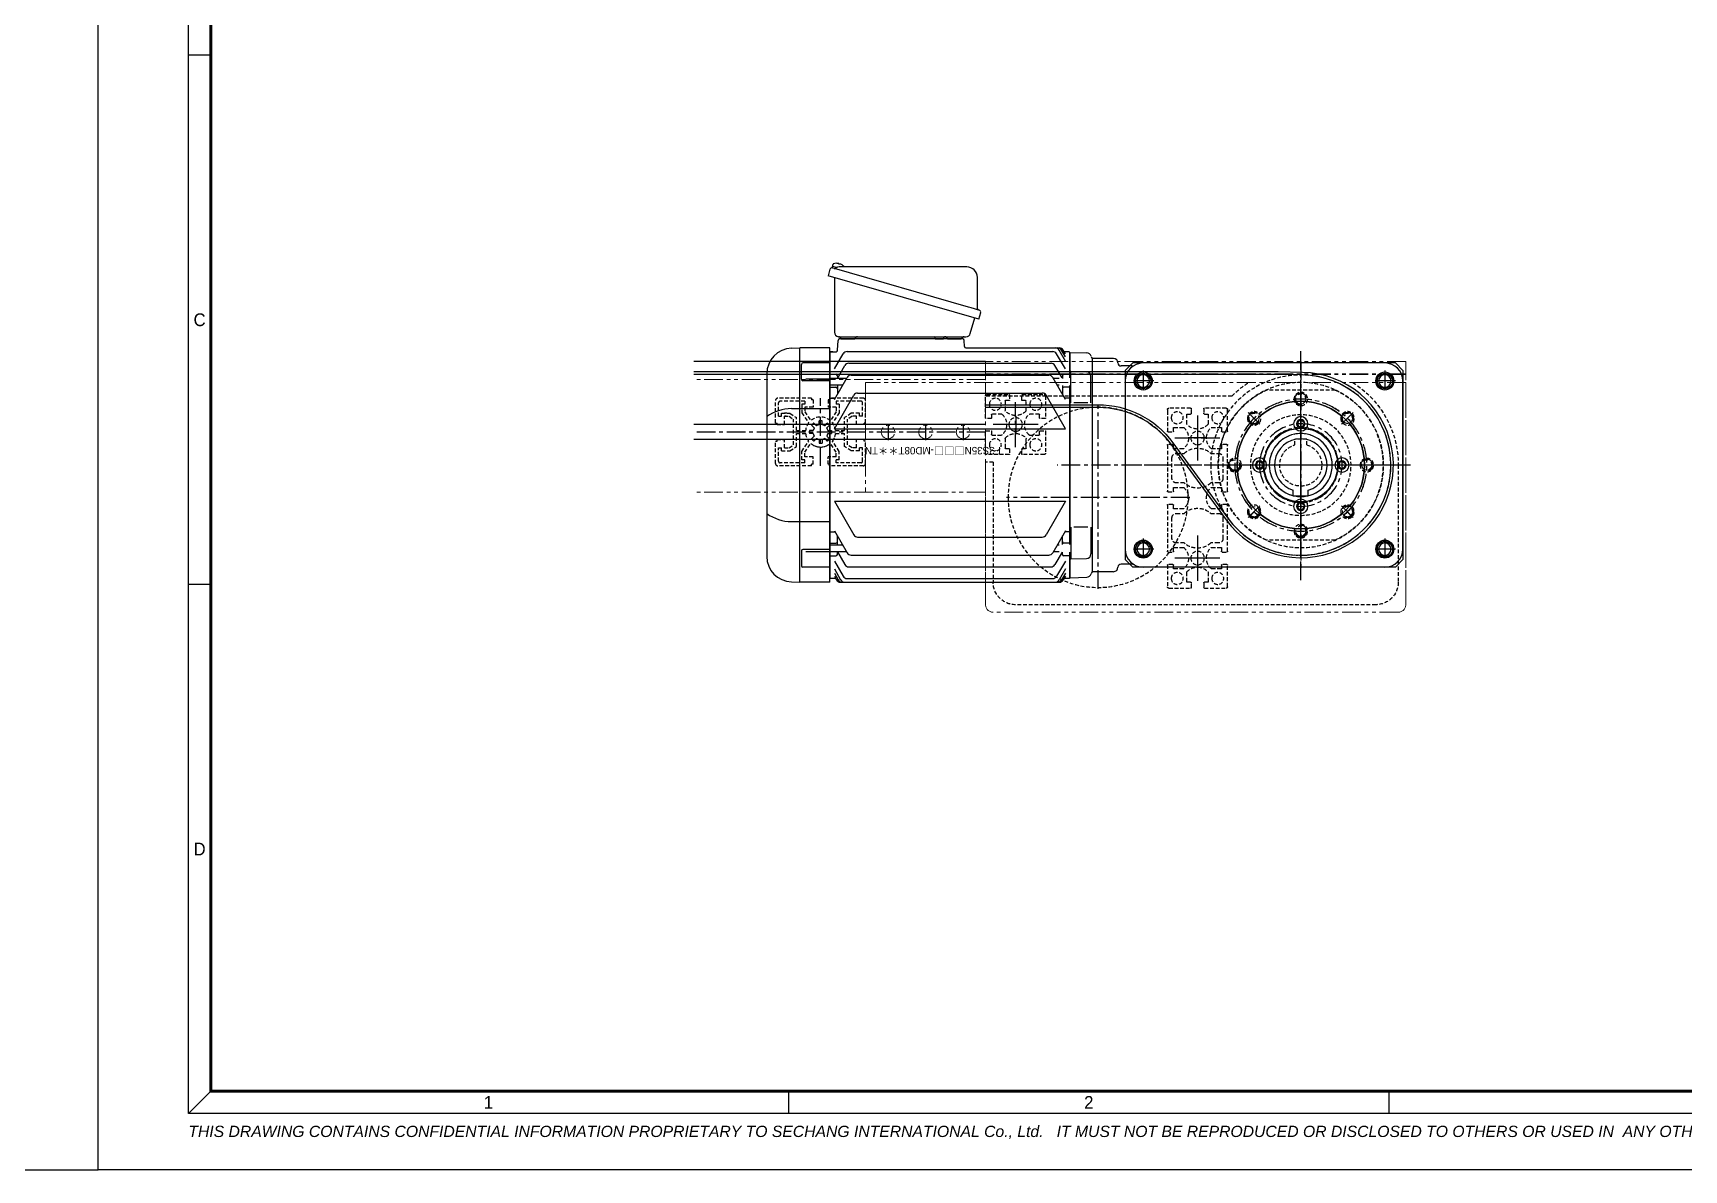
# Model space of a CAD drawing. Header units: inches. Extents: x 0 to 23821, y 0 to 11279.
# Drawn here: x 14557 to 15657, y 0 to 757 of the extents above; entities that cross this region are included whole.
import ezdxf

# ---------------------------------------------------------------- set-up
doc = ezdxf.new("R2010")
doc.units = ezdxf.units.IN
doc.header["$LTSCALE"] = 10
doc.header["$MEASUREMENT"] = 0
for name, pattern in [('CENTER', [2, 1.25, -0.25, 0.25, -0.25]), ('HIDDEN', [0.375, 0.25, -0.125]), ('PHANTOM', [2.5, 1.25, -0.25, 0.25, -0.25, 0.25, -0.25])]:
    doc.linetypes.add(name, pattern=pattern)
doc.layers.get('Defpoints').update_dxf_attribs({"color": 8})
for name, color, linetype in [('11', 1, 'CENTER'), ('22', 2, 'HIDDEN'), ('44', 4, 'Continuous'), ('55', 5, 'Continuous'), ('77', 40, 'HIDDEN'), ('A', 8, 'Continuous'), ('B', 123, 'Continuous'), ('G', 231, 'Continuous'), ('T', 3, 'Continuous')]:
    doc.layers.add(name, color=color, linetype=linetype)
doc.layers.add('33', color=3, linetype='PHANTOM', lineweight=9)
doc.styles.add('SCI', font='')
doc.styles.get('SCI').set_extended_font_data('Gulim')

# ---------------------------------------------------------------- blocks, each defined once
blk = doc.blocks.new('A$C82e70aa9')
for p, q in [((15, -148.5), (12, -148.5)), ((15, -219), (12, -219))]:
    blk.add_line(p, q)
at = {"color": 2}
for p, q in [((15, -286.5), (12, -289.5)), ((92, -286.5), (92, -289.5)), ((172, -286.5), (172, -289.5))]:
    blk.add_line(p, q, dxfattribs=at)
at = {"color": 1}
blk.add_lwpolyline([(0, 0), (420, 0), (420, -297), (0, -297)], close=True, dxfattribs=at)
at = {"color": 2}
blk.add_lwpolyline([(12, -7.5), (412, -7.5), (412, -289.5), (12, -289.5)], close=True, dxfattribs=at)
at = {"const_width": 0.4}
blk.add_lwpolyline([(15, -10.5), (409, -10.5), (409, -286.5), (15, -286.5)], close=True, dxfattribs=at)
at = {"color": 2, "char_height": 1.7, "attachment_point": 5, "style": 'SCI'}
for s, insert, width in [('C', (13.5, -183.75), 3), ('D', (13.5, -254.25), 3), ('1', (52, -288), 80), ('2', (132, -288), 80)]:
    blk.add_mtext(s, dxfattribs=dict(at, insert=insert, width=width))
at = {"color": 3, "insert": (12, -292), "char_height": 1.5, "width": 400.0238, "attachment_point": 4, "style": 'SCI'}
blk.add_mtext('{\\fArial|b0|i1|c0|p34;THIS DRAWING CONTAINS CONFIDENTIAL INFORMATION PROPRIETARY TO SECHANG INTERNATIONAL Co., Ltd.   IT MUST NOT BE REPRODUCED OR DISCLOSED TO OTHERS OR USED IN  ANY OTHER WAY IN WHOLE OR PART EXCEPT AN AUTHORIZED IN WRITING BY SECHANG INTERNATIONAL Co., Ltd.  }', dxfattribs=at)
blk = doc.blocks.new('0104-20170619.11435441')
at = {"layer": '11'}
for p, q in [((0, -22.5), (0, 22.5)), ((30, 0), (-30, 0))]:
    blk.add_line(p, q, dxfattribs=at)
at = {"layer": '22'}
for p, q in [((-6, 22.5), (-28.5, 22.5)), ((-6, 22.5), (-6, 21.5)), ((6, 22.5), (6, 21.5)), ((28.5, 22.5), (6, 22.5)), ((-30, 6), (-30, 21)), ((-28, 10.5), (-28, 19.5)), ((-10.5, 20.5), (-27, 20.5)), ((-26, 10.5), (-26, 12.5)), ((-26, 12.5), (-20.4, 12.5)), ((-22.4, 12.5), (-24.1, 12.5)), ((-20.4, 12.5), (-16, 9.6)), ((-10.5, 18.5), (-12.5, 18.5)), ((-12.5, 18.5), (-12.5, 12.9)), ((-12.5, 12.9), (-7.9, 6.1)), ((-10.5, 20.5), (-10.5, 18.5)), ((-10.5, 16.5), (-10.5, 13.5)), ((-5, 16.5), (-10.5, 16.5)), ((-10.5, 13.5), (-6.5, 7.6)), ((-5, 21.5), (-6, 21.5)), ((-5, 21.5), (-5, 16.5)), ((5, 21.5), (5, 16.5)), ((6, 21.5), (5, 21.5)), ((10.5, 16.5), (5, 16.5)), ((10.5, 13.5), (6.5, 7.6)), ((12.5, 12.9), (7.9, 6.1)), ((10.5, 20.5), (10.5, 18.5)), ((27, 20.5), (10.5, 20.5)), ((12.5, 18.5), (10.5, 18.5)), ((10.5, 16.5), (10.5, 13.5)), ((12.5, 18.5), (12.5, 12.9)), ((20.4, 12.5), (16, 9.6)), ((26, 12.5), (20.4, 12.5)), ((26, 10.5), (26, 12.5)), ((28, 10.5), (28, 19.5)), ((30, 6), (30, 21)), ((-30, 6), (-29, 6)), ((-29, 5), (-29, 6)), ((-29, 5), (-24, 5)), ((-28, 10.5), (-26, 10.5)), ((-23, 10.5), (-24.1, 10.5)), ((-24, 10.5), (-21, 10.5)), ((-24, 5), (-24, 10.5)), ((-21, 10.5), (-18, 8.5)), ((-18, -8.5), (-18, 8.5)), ((-16, 1), (-16, 9.6)), ((-16, 1), (-9.9, 1)), ((-4.9, 1), (-7.4, 1)), ((-4.2, 2.8), (-6, 4.5)), ((-2.8, 4.2), (-4.5, 6)), ((-1, 4.9), (-1, 7.4)), ((1, 4.9), (1, 7.4)), ((2.8, 4.2), (4.5, 6)), ((4.2, 2.8), (6, 4.5)), ((4.9, 1), (7.4, 1)), ((9.9, 1), (16, 1)), ((16, 1), (16, 9.6)), ((21, 10.5), (18, 8.5)), ((18, -8.5), (18, 8.5)), ((24, 10.5), (21, 10.5)), ((24, 5), (24, 10.5)), ((29, 5), (24, 5)), ((28, 10.5), (26, 10.5)), ((29, 5), (29, 6)), ((30, 6), (29, 6)), ((-30, -21), (-30, -6)), ((-30, -6), (-29, -6)), ((-29, -6), (-29, -5)), ((-29, -5), (-24, -5)), ((-28, -19.5), (-28, -10.5)), ((-28, -10.5), (-26, -10.5)), ((-26, -12.5), (-26, -10.5)), ((-24, -10.5), (-24, -5)), ((-24, -10.5), (-21, -10.5)), ((-21, -10.5), (-18, -8.5)), ((-20.4, -12.5), (-16, -9.6)), ((-16, -9.6), (-16, -1)), ((-16, -1), (-9.9, -1)), ((-12.5, -12.9), (-7.9, -6.1)), ((-10.5, -13.5), (-6.5, -7.6)), ((-4.9, -1), (-7.4, -1)), ((-4.2, -2.8), (-6, -4.5)), ((-2.8, -4.2), (-4.5, -6)), ((-1, -4.9), (-1, -7.4)), ((1, -4.9), (1, -7.4)), ((2.8, -4.2), (4.5, -6)), ((4.2, -2.8), (6, -4.5)), ((4.9, -1), (7.4, -1)), ((10.5, -13.5), (6.5, -7.6)), ((12.5, -12.9), (7.9, -6.1)), ((9.9, -1), (16, -1)), ((16, -9.6), (16, -1)), ((20.4, -12.5), (16, -9.6)), ((21, -10.5), (18, -8.5)), ((24, -10.5), (21, -10.5)), ((24, -10.5), (24, -5)), ((29, -5), (24, -5)), ((26, -12.5), (26, -10.5)), ((28, -10.5), (26, -10.5)), ((28, -19.5), (28, -10.5)), ((29, -6), (29, -5)), ((30, -6), (29, -6)), ((30, -21), (30, -6)), ((-10.5, -20.5), (-27, -20.5)), ((-26, -12.5), (-20.4, -12.5)), ((-12.5, -18.5), (-12.5, -12.9)), ((-10.5, -18.5), (-12.5, -18.5)), ((-10.5, -16.5), (-10.5, -13.5)), ((-5, -16.5), (-10.5, -16.5)), ((-10.5, -20.5), (-10.5, -18.5)), ((-6, -22.5), (-6, -21.5)), ((-5, -21.5), (-6, -21.5)), ((-5, -21.5), (-5, -16.5)), ((5, -21.5), (5, -16.5)), ((10.5, -16.5), (5, -16.5)), ((6, -21.5), (5, -21.5)), ((6, -22.5), (6, -21.5)), ((10.5, -16.5), (10.5, -13.5)), ((12.5, -18.5), (10.5, -18.5)), ((10.5, -20.5), (10.5, -18.5)), ((27, -20.5), (10.5, -20.5)), ((12.5, -18.5), (12.5, -12.9)), ((26, -12.5), (20.4, -12.5)), ((-6, -22.5), (-28.5, -22.5)), ((28.5, -22.5), (6, -22.5))]:
    blk.add_line(p, q, dxfattribs=at)
for centre, radius, start, end in [((-28.5, 21), 1.5, 90, 180), ((28.5, 21), 1.5, 0, 90), ((-27, 19.5), 1, 90, 180), ((27, 19.5), 1, 0, 90), ((0, 0), 10, 142.644, 174.2608), ((0, 0), 7.5, 172.3377, 187.6623), ((0, 0), 10, 49.1403, 130.8597), ((0, 0), 7.5, 127.3377, 142.6623), ((0, 0), 5, 146.537, 168.463), ((0, 0), 5, 101.537, 123.463), ((0, 0), 7.5, 82.3377, 97.6623), ((0, 0), 5, 56.537, 78.463), ((0, 0), 5, 11.537, 33.463), ((0, 0), 7.5, 37.3377, 52.6623), ((0, 0), 7.5, 352.3377, 7.6623), ((0, 0), 10, 5.7392, 39.0281), ((0, 0), 10, 5.7392, 37.356), ((0, 0), 10, 185.7392, 217.356), ((0, 0), 10, 229.1403, 309.2607), ((0, 0), 7.5, 217.3377, 232.6623), ((0, 0), 5, 191.537, 213.463), ((0, 0), 10, 243.4796, 310.8597), ((0, 0), 5, 236.537, 258.463), ((0, 0), 7.5, 262.3377, 277.6623), ((0, 0), 5, 281.537, 303.463), ((0, 0), 5, 326.537, 348.463), ((0, 0), 7.5, 307.3377, 322.6623), ((0, 0), 10, 320.9719, 354.2608), ((0, 0), 10, 322.644, 354.2608), ((-28.5, -21), 1.5, 180, 270), ((-27, -19.5), 1, 180, 270), ((27, -19.5), 1, 270, 0), ((28.5, -21), 1.5, 270, 0)]:
    blk.add_arc(centre, radius, start, end, dxfattribs=at)
blk = doc.blocks.new('A$Cbd196e33')
for centre, radius in [((0, 0), 55), ((0, 44), 4.5), ((-31.1, 31.1), 4.5), ((0, 0), 33.5), ((31.1, 31.1), 4.5), ((0, 27.5), 2.07), ((0, 0), 21), ((-44, 0), 4.5), ((-27.5, 0), 2.07), ((27.5, 0), 2.07), ((44, 0), 4.5), ((-31.1, -31.1), 4.5), ((0, -27.5), 2.07), ((31.1, -31.1), 4.5), ((0, -44), 4.5)]:
    blk.add_circle(centre, radius)
at = {"layer": '11'}
for p, q in [((0, -56), (0, 56)), ((-35, 35), (-27.2, 27.2)), ((35, 35), (27.2, 27.2)), ((-56, 0), (56, 0)), ((-35, -35), (-27.2, -27.2)), ((35, -35), (27.2, -27.2))]:
    blk.add_line(p, q, dxfattribs=at)
for radius in [44, 27.5]:
    blk.add_circle((0, 0), radius, dxfattribs=at)
at = {"layer": '22'}
blk.add_circle((0, 0), 25, dxfattribs=at)
at = {"layer": 'T'}
for centre in [(0, 27.5), (-27.5, 0), (27.5, 0), (0, -27.5)]:
    blk.add_arc(centre, 2.5, 255, 165, dxfattribs=at)
blk = doc.blocks.new('A$Ca3e7b3bb')
for p, q in [((306.8, 78), (160.9, 78)), ((313.8, 78), (333.8, 78)), ((313.8, 78), (313.8, -78)), ((333.8, 78), (333.8, -78)), ((339.4, 77.8), (333.8, 78)), ((-56, 68), (105, 68)), ((124.8, 71), (138.8, 71)), ((138.8, 71), (138.9, 71.1)), ((138.8, 71), (138.8, -71)), ((138.8, 71), (138.8, -71)), ((153.6, 75), (142.5, 74.7)), ((153.6, 75), (153.8, 74.8)), ((154.3, 75.5), (153.8, 75)), ((153.8, 58), (153.8, 75)), ((153.8, 74.8), (153.8, 58)), ((154.3, 75.5), (157.7, 75.5)), ((156.8, 69.2), (161, 76.5)), ((156.8, 72), (159.4, 76.5)), ((156.8, 74), (158.3, 76.5)), ((156.8, 64), (162.7, 74.1)), ((159, 58), (163.8, 66.3)), ((302.3, 75.6), (165.3, 75.6)), ((301.2, 67.8), (166.4, 67.8)), ((308.8, 57.7), (303.8, 66.3)), ((310.8, 64), (304.9, 74.1)), ((310.8, 69.2), (306.6, 76.5)), ((310.8, 72), (308.2, 76.5)), ((310.8, 74), (309.4, 76.5)), ((309.9, 75.5), (313.3, 75.5)), ((313.3, 75.5), (313.8, 75)), ((313.8, -75), (313.8, 75)), ((313.8, 68.1), (331.7, 68.1)), ((332.7, 57.2), (332.7, 67.1)), ((-68, 56), (-68, -56)), ((112.5, 66), (119.8, 66)), ((117, -56), (117, 56)), ((139.8, 41.4), (139.8, 59.2)), ((153.3, 62.5), (142.7, 62.2)), ((153.3, 41.4), (153.3, 62.5)), ((154.3, 60.5), (153.8, 60)), ((154.3, 60.5), (157.8, 60.5)), ((156.8, 43.7), (165.3, 58.4)), ((158.8, 59.5), (158.8, 58)), ((161.1, 57.7), (164.9, 57.7)), ((299.7, 59.9), (167.9, 59.9)), ((310.8, 43.7), (302.3, 58.4)), ((302.7, 57.7), (313.8, 57.7)), ((308.8, 59.5), (308.8, 57.6)), ((313.3, 60.5), (309.8, 60.5)), ((313.3, 60.5), (313.8, 60)), ((329.8, 57.5), (313.8, 57.5)), ((313.8, 56.2), (331.7, 56.2)), ((355.8, -60.8), (355.8, 60.8)), ((153.8, 53), (153.8, -53)), ((153.8, -53), (153.8, 53)), ((154.3, 52), (153.8, 51.5)), ((154.3, 44.5), (153.8, 45)), ((154.3, 52), (157.8, 52)), ((154.3, 44.5), (157.3, 44.5)), ((156.8, 24.1), (169.7, 46.5)), ((158.8, 53), (158.8, 47.2)), ((161.1, 53.3), (162.4, 53.3)), ((295.3, 48), (172.3, 48)), ((310.8, 24.1), (297.9, 46.5)), ((305.3, 53.3), (313.8, 53.3)), ((308.8, 53.3), (308.8, 47.2)), ((313.3, 52), (309.8, 52)), ((313.3, 44.5), (310.4, 44.5)), ((313.3, 52), (313.8, 51.5)), ((313.3, 44.5), (313.8, 45)), ((141.8, 41.4), (151.3, 41.4)), ((339.4, 37.6), (313.8, 37.6)), ((310.8, 24.1), (156.8, 24.1)), ((-5, 20.8), (-5, 16.8)), ((-5, 20.8), (5, 20.8)), ((5, 20.8), (5, 16.8)), ((156.8, -24.1), (169.7, -46.5)), ((310.8, -24.1), (156.8, -24.1)), ((310.8, -24.1), (297.9, -46.5)), ((139.8, -41.4), (139.8, -59.2)), ((141.8, -41.4), (151.3, -41.4)), ((153.3, -41.4), (153.3, -62.5)), ((156.8, -43.7), (165.3, -58.4)), ((310.8, -43.7), (302.3, -58.4)), ((339.4, -37.6), (313.8, -37.6)), ((154.3, -44.5), (153.8, -45)), ((154.3, -52), (153.8, -51.5)), ((154.3, -44.5), (157.3, -44.5)), ((154.3, -52), (157.8, -52)), ((158.8, -53), (158.8, -47.2)), ((161.1, -53.3), (162.4, -53.3)), ((295.3, -48), (172.3, -48)), ((305.3, -53.3), (313.8, -53.3)), ((308.8, -53.3), (308.8, -47.2)), ((313.3, -52), (309.8, -52)), ((313.3, -44.5), (310.4, -44.5)), ((313.3, -44.5), (313.8, -45)), ((313.3, -52), (313.8, -51.5)), ((112.5, -66), (119.8, -66)), ((153.3, -62.5), (142.7, -62.2)), ((153.8, -58), (153.8, -74.8)), ((153.8, -75), (153.8, -58)), ((154.3, -60.5), (153.8, -60)), ((154.3, -60.5), (157.8, -60.5)), ((156.8, -64), (162.7, -74.1)), ((158.8, -59.5), (158.8, -57.6)), ((159, -58), (163.8, -66.3)), ((161.1, -57.7), (164.9, -57.7)), ((299.7, -59.9), (167.9, -59.9)), ((302.7, -57.7), (313.8, -57.7)), ((308.8, -57.7), (303.8, -66.3)), ((310.8, -64), (304.9, -74.1)), ((308.8, -59.5), (308.8, -57.6)), ((313.3, -60.5), (309.8, -60.5)), ((313.3, -60.5), (313.8, -60)), ((313.8, -56.2), (331.7, -56.2)), ((329.8, -57.5), (313.8, -57.5)), ((332.7, -57.2), (332.7, -67.1)), ((-56, -68), (105, -68)), ((124.8, -71), (138.8, -71)), ((138.8, -71), (138.9, -71.1)), ((138.8, -71), (138.9, -71.1)), ((153.6, -75), (142.5, -74.7)), ((153.6, -75), (153.8, -74.8)), ((154.3, -75.5), (153.8, -75)), ((154.3, -75.5), (157.7, -75.5)), ((156.8, -69.2), (161, -76.5)), ((156.8, -72), (159.4, -76.5)), ((156.8, -74), (158.3, -76.5)), ((302.3, -75.6), (165.3, -75.6)), ((301.2, -67.8), (166.4, -67.8)), ((308.6, -76.5), (308.3, -83)), ((313.3, -75.5), (309.6, -75.5)), ((311.8, -75.5), (313.3, -75.5)), ((313.8, -75), (313.3, -75.5)), ((313.3, -75.5), (313.8, -75)), ((313.8, -68.1), (331.7, -68.1)), ((223.1, -78), (160.9, -78)), ((220.2, -87.7), (217.3, -98)), ((308, -85.5), (223.1, -85.5)), ((224.1, -79), (224.3, -83)), ((225.3, -84), (307.3, -84)), ((235.4, -84), (226.2, -84)), ((243.6, -84.1), (238, -84.1)), ((238, -84.7), (238, -84.1)), ((243.6, -84.1), (243.6, -84.7)), ((306.4, -84), (297.2, -84)), ((313.8, -78), (333.8, -78)), ((339.4, -77.8), (333.8, -78)), ((214.6, -97.2), (213.3, -101.6)), ((214.6, -97.2), (315, -126.1)), ((310.8, -124.8), (310.8, -88.5)), ((215.5, -104.1), (215.5, -125)), ((221.4, -105.2), (312.2, -131.3)), ((309.4, -131.5), (312.1, -132.3)), ((312.2, -131.3), (311.9, -132.2)), ((313.8, -130.4), (315, -126.1)), ((222.5, -132), (306.7, -132)), ((306.6, -133.9), (306.9, -133.9)), ((306.9, -133.9), (307, -133.7)), ((308, -134), (307.9, -134.2)), ((307.9, -134.2), (308.3, -134.3)), ((312.1, -132.3), (311.7, -133.8))]:
    blk.add_line(p, q)
blk.add_lwpolyline([(214.2, -103.2), (214.3, -103.2), (214.4, -103.2), (214.7, -103.3), (215.1, -103.4), (215.5, -103.5), (216, -103.7), (216.7, -103.9), (217.4, -104.1), (218.1, -104.3), (218.9, -104.5), (219.7, -104.8), (220.6, -105), (221.4, -105.2)])
for centre, radius in [((-56, 56), 5.2), ((105, 56), 5.2), ((0, 0), 42.5), ((0, 0), 24.5), ((-56, -56), 5.2), ((105, -56), 5.2)]:
    blk.add_circle(centre, radius)
for centre, radius, start, end in [((160.9, 75), 3, 90, 150), ((162, 75), 3, 90, 150), ((163.6, 75), 3, 90, 150), ((304, 75), 3, 30, 90), ((305.6, 75), 3, 30, 90), ((306.8, 75), 3, 30, 90), ((338.8, 60.8), 17, 0, 88), ((-56, 56), 12, 90, 180), ((105, 56), 12, 0, 90), ((112.5, 69), 3, 240.0736, 270), ((119.8, 68), 2, 270, 0), ((124.8, 68), 3, 90, 180), ((136.8, 73.2), 3, 315, 345.0274), ((142.6, 71.7), 3, 91.5, 165.0274), ((165.3, 72.6), 3, 90, 150), ((166.4, 64.8), 3, 90, 150), ((301.2, 64.8), 3, 30, 90), ((302.3, 72.6), 3, 30, 90), ((331.7, 67.1), 1, 0, 90), ((142.8, 59.2), 3, 91.5, 180), ((157.8, 59.5), 1, 360, 90), ((167.9, 56.9), 3, 90, 150), ((299.7, 56.9), 3, 30, 90), ((309.8, 59.5), 1, 90, 180), ((331.7, 57.2), 1, 270, 0), ((157.8, 51), 1, 360, 90), ((172.3, 45), 3, 90, 150), ((295.3, 45), 3, 30, 90), ((309.8, 51), 1, 90, 180), ((338.7, 7.9), 29.8, 55.0068, 88.7297), ((0, 0), 17.5, 106.6015, 73.3985), ((338.7, -7.9), 29.8, 271.2703, 304.9932), ((157.8, -51), 1, 270, 0), ((172.3, -45), 3, 210, 270), ((295.3, -45), 3, 270, 330), ((309.8, -51), 1, 180, 270), ((-56, -56), 12, 180, 270), ((105, -56), 12, 270, 0), ((112.5, -69), 3, 90, 119.9264), ((119.8, -68), 2, 0, 90), ((142.8, -59.2), 3, 180, 268.5), ((157.8, -59.5), 1, 270, 0), ((167.9, -56.9), 3, 210, 270), ((299.7, -56.9), 3, 270, 330), ((309.8, -59.5), 1, 180, 270), ((331.7, -57.2), 1, 0, 90), ((338.8, -60.8), 17, 272, 0), ((124.8, -68), 3, 180, 270), ((136.8, -73.2), 3, 14.9726, 45), ((142.6, -71.7), 3, 194.9726, 268.5), ((160.9, -75), 3, 210, 270), ((162, -75), 3, 210, 270), ((163.6, -75), 3, 210, 270), ((165.3, -72.6), 3, 210, 270), ((166.4, -64.8), 3, 210, 270), ((301.2, -64.8), 3, 270, 330), ((302.3, -72.6), 3, 270, 330), ((309.6, -76.5), 1, 90, 178), ((331.7, -67.1), 1, 270, 0), ((223.1, -88.5), 3, 90, 164.1765), ((223.1, -79), 1, 2, 90), ((225.3, -83), 1, 182, 270), ((224.3, -83.5), 2, 270, 345.5225), ((237.3, -83.5), 2, 194.4775, 270), ((237.2, -84.7), 0.8, 272.7755, 0), ((244.4, -84.7), 0.8, 180, 270), ((295.3, -83.5), 2, 270, 345.5225), ((308.3, -83.5), 2, 193.7372, 264.2608), ((307.3, -83), 1, 270, 358), ((307.8, -88.5), 3, 0, 84.2608), ((214.6, -101.9), 1.3, 164, 254), ((214.7, -104.1), 0.8, 0, 74), ((222.5, -125), 7, 180, 270), ((306.7, -125), 7, 270, 301.5334), ((310.8, -131.7), 0.8, 74, 121.5334), ((312.5, -130), 1.3, 254, 344), ((309.2, -127.9), 6.5, 219.4408, 236.1331), ((309.2, -127.9), 6.48, 236.1606, 246.2989), ((309.5, -127), 7.18, 249.8814, 258.11), ((309.2, -127.9), 6.48, 261.6925, 271.8308), ((309.2, -127.9), 6.5, 271.8583, 290.3541), ((311.3, -133.7), 0.36, 290.3541, 343.9957)]:
    blk.add_arc(centre, radius, start, end)
at = {"layer": '11'}
for p, q in [((0, 76.7), (0, -76.7)), ((-63, 56), (-49, 56)), ((-56, 49), (-56, 63)), ((98, 56), (112, 56)), ((105, 49), (105, 63)), ((-73.1, 0), (162.3, 0)), ((-56, -63), (-56, -49)), ((105, -63), (105, -49)), ((-63, -56), (-49, -56)), ((98, -56), (112, -56))]:
    blk.add_line(p, q, dxfattribs=at)
at = {"layer": 'T'}
for centre in [(-56, 56), (105, 56), (-56, -56), (105, -56)]:
    blk.add_circle(centre, 6, dxfattribs=at)
at = {"layer": '44', "style": 'SCI'}
blk.add_text('F3S35N□□□-MD08T＊＊TN', height=5, dxfattribs=at).set_placement((200, -12.1))
blk = doc.blocks.new('A$C5ceba6d1')
for p, q in [((-22.9, 50), (22.9, 50)), ((-22.9, -50), (22.9, -50))]:
    blk.add_line(p, q)
for centre, radius in [((-31.1, 31.1), 4.5), ((31.1, 31.1), 4.5), ((0, 0), 25), ((0, 0), 21), ((-31.1, -31.1), 4.5), ((31.1, -31.1), 4.5)]:
    blk.add_circle(centre, radius)
for start, end in [(114.62, 245.38), (294.62, 65.38)]:
    blk.add_arc((0, 0), 55, start, end)
at = {"layer": '11'}
for p, q in [((0, -56), (0, 56)), ((-27.2, 27.2), (-35, 35)), ((27.2, 27.2), (35, 35)), ((-56, 0), (56, 0)), ((-27.2, -27.2), (-35, -35)), ((27.2, -27.2), (35, -35))]:
    blk.add_line(p, q, dxfattribs=at)
blk.add_circle((0, 0), 44, dxfattribs=at)
at = {"layer": '22'}
blk.add_circle((0, 0), 33.5, dxfattribs=at)
blk = doc.blocks.new('A$C8c616fdd')
for centre, radius in [((0, 0), 33.5), ((0, 27.5), 2.07), ((0, 0), 21), ((-27.5, 0), 2.07), ((27.5, 0), 2.07), ((0, -27.5), 2.07)]:
    blk.add_circle(centre, radius)
at = {"layer": '11'}
for p, q in [((0, -34.5), (0, 34.5)), ((-34.5, 0), (34.5, 0))]:
    blk.add_line(p, q, dxfattribs=at)
blk.add_circle((0, 0), 27.5, dxfattribs=at)
at = {"layer": 'T'}
for centre in [(0, 27.5), (-27.5, 0), (27.5, 0), (0, -27.5)]:
    blk.add_arc(centre, 2.5, 255, 165, dxfattribs=at)
blk = doc.blocks.new('A$Cf2782e94')
for p, q in [((-68, 63), (-63, 68)), ((-63, 68), (112, 68)), ((112, 68), (117, 63)), ((-68, 63), (-68, -63)), ((117, 63), (117, -63)), ((-68, -63), (-63, -68)), ((112, -68), (117, -63)), ((-63, -68), (112, -68))]:
    blk.add_line(p, q)
for centre, radius in [((-56, 56), 4.19), ((105, 56), 4.19), ((0, 0), 42.5), ((0, 27.5), 4.75), ((0, 27.5), 2.75), ((0, 0), 21), ((-27.5, 0), 4.75), ((-27.5, 0), 2.75), ((27.5, 0), 4.75), ((27.5, 0), 2.75), ((0, -27.5), 4.75), ((0, -27.5), 2.75), ((-56, -56), 4.19), ((105, -56), 4.19)]:
    blk.add_circle(centre, radius)
at = {"layer": '11'}
for p, q in [((0, 69), (0, -69)), ((-62, 56), (-50, 56)), ((-56, 62), (-56, 50)), ((99, 56), (111, 56)), ((105, 62), (105, 50)), ((-69, 0), (118, 0)), ((-56, -50), (-56, -62)), ((105, -50), (105, -62)), ((-62, -56), (-50, -56)), ((99, -56), (111, -56))]:
    blk.add_line(p, q, dxfattribs=at)
blk.add_circle((0, 0), 27.5, dxfattribs=at)
at = {"layer": '22'}
blk.add_circle((0, 0), 33.5, dxfattribs=at)
at = {"layer": 'T'}
for centre in [(-56, 56), (105, 56), (-56, -56), (105, -56)]:
    blk.add_arc(centre, 5, 255, 165, dxfattribs=at)
blk = doc.blocks.new('A$C95d6530b')
blk.add_blockref('A$Cf2782e94', (0, 0))
at = {"layer": '22'}
blk.add_blockref('A$C8c616fdd', (0, 0), dxfattribs=at)
at = {"layer": '77'}
blk.add_blockref('A$C5ceba6d1', (0, 0), dxfattribs=at)
blk = doc.blocks.new('A$Ce6d893f0')
blk.add_blockref('A$C95d6530b', (0, 0))
at = {"layer": '55', "xscale": -1, "rotation": 180}
blk.add_blockref('A$Ca3e7b3bb', (0, 0), dxfattribs=at)
blk = doc.blocks.new('A$C80315521')
for p, q in [((0, 0), (0, -148)), ((0, 0), (360, 0)), ((280, 0), (280, -9)), ((360, 0), (360, -73)), ((280, -53), (280, -148)), ((280, -73), (360, -73)), ((5, -153), (275, -153))]:
    blk.add_line(p, q)
for centre in [(295, -33), (320, -33), (345, -33)]:
    blk.add_circle(centre, 4.5)
for centre, start, end in [((5, -148), 180, 270), ((275, -148), 270, 0)]:
    blk.add_arc(centre, 5, start, end)
at = {"layer": '11'}
for p, q in [((70, -116), (70, 6)), ((205, -137.5), (205, -15.5)), ((138.75, -31.45), (138.75, -42.45)), ((254.45, -27.95), (265.45, -27.95)), ((259.95, -22.45), (259.95, -33.45)), ((280, -33), (360, -33)), ((295, -27.5), (295, -38.5)), ((320, -27.5), (320, -38.5)), ((345, -27.5), (345, -38.5)), ((133.25, -36.95), (144.25, -36.95)), ((9, -55), (131, -55)), ((144, -76.5), (266, -76.5)), ((133.25, -116.95), (144.25, -116.95)), ((138.75, -111.45), (138.75, -122.45))]:
    blk.add_line(p, q, dxfattribs=at)
at = {"layer": '22'}
for p, q in [((115.92, -9), (280, -9)), ((5, -55), (5, -133)), ((275, -53), (275, -133)), ((275, -53), (280, -53)), ((20, -148), (260, -148))]:
    blk.add_line(p, q, dxfattribs=at)
for centre in [(138.75, -36.95), (259.95, -27.95), (138.75, -116.95)]:
    blk.add_circle(centre, 4.5, dxfattribs=at)
for centre, radius, start, end in [((70, -55), 65, 122.20423, 180), ((70, -55), 65, 45.04746, 57.79577), ((20, -133), 15, 180, 270), ((260, -133), 15, 270, 0)]:
    blk.add_arc(centre, radius, start, end, dxfattribs=at)
blk = doc.blocks.new('A$C1dbc2af6')
for p, q in [((-4, 13.4), (-4, 17.3)), ((-4, 17.3), (4, 17.3)), ((4, 13.4), (4, 17.3))]:
    blk.add_line(p, q)
blk.add_circle((0, 0), 60)
blk.add_arc((0, 0), 14, 106.6015, 73.3985)
at = {"layer": '11'}
for p, q in [((0, -61), (0, 61)), ((-61, 0), (61, 0))]:
    blk.add_line(p, q, dxfattribs=at)
blk = doc.blocks.new('A$C76e07522')
blk.add_circle((0, 0), 60)
at = {"layer": '11'}
for p, q in [((0, -61), (0, 61)), ((-61, 0), (61, 0))]:
    blk.add_line(p, q, dxfattribs=at)
blk = doc.blocks.new('A$C894eb2f2')
blk.add_lwpolyline([(-20, -19, 0.414214), (-19, -20), (-4.5, -20, 0.414214), (-4.2, -19.7), (-4.2, -16.3, 0.414214), (-4.5, -16), (-6.7, -16, -0.414214), (-7, -15.7), (-7, -9.2, -0.191028), (-6.9, -9, -0.198466), (-0.3, -6), (0, -5.7), (0.3, -6, -0.198466), (6.9, -9, -0.191028), (7, -9.2), (7, -15.7, -0.414214), (6.7, -16), (4.4, -16, 0.414214), (4.1, -16.3), (4.1, -19.7, 0.414214), (4.4, -20), (19, -20, 0.414214), (20, -19), (20, -4.5, 0.414214), (19.7, -4.2), (16.3, -4.2, 0.414214), (16, -4.5), (16, -6.7, -0.414214), (15.7, -7), (9.2, -7, -0.191028), (9, -6.9, -0.198466), (6, -0.3), (5.7, 0), (6, 0.3, -0.198466), (9, 6.9, -0.191028), (9.2, 7), (15.7, 7, -0.414214), (16, 6.7), (16, 4.4, 0.414214), (16.3, 4.1), (19.7, 4.1, 0.414214), (20, 4.4), (20, 19, 0.414214), (19, 20), (4.4, 20, 0.414214), (4.1, 19.7), (4.1, 16.3, 0.414214), (4.4, 16), (6.7, 16, -0.414214), (7, 15.7), (7, 9.2, -0.191028), (6.9, 9, -0.198466), (0.3, 6), (0, 5.7), (-0.3, 6, -0.198466), (-6.9, 9, -0.191028), (-7, 9.2), (-7, 15.7, -0.414214), (-6.7, 16), (-4.5, 16, 0.414214), (-4.2, 16.3), (-4.2, 19.7, 0.414214), (-4.5, 20), (-19, 20, 0.414214), (-20, 19), (-20, 4.4, 0.414214), (-19.7, 4.1), (-16.3, 4.1, 0.414214), (-16, 4.4), (-16, 6.7, -0.414214), (-15.7, 7), (-9.2, 7, -0.191028), (-9, 6.9, -0.198466), (-6, 0.3), (-5.7, 0), (-6, -0.3, -0.198466), (-9, -6.9, -0.191028), (-9.2, -7), (-15.7, -7, -0.414214), (-16, -6.7), (-16, -4.5, 0.414214), (-16.3, -4.2), (-19.7, -4.2, 0.414214), (-20, -4.5)], format="xyb", close=True)
for centre in [(-13.5, 13.5), (13.5, 13.5), (-13.5, -13.5), (13.5, -13.5)]:
    blk.add_circle(centre, 4)
at = {"layer": '11'}
for p, q in [((0, -15), (0, 15)), ((-15, 0), (15, 0))]:
    blk.add_line(p, q, dxfattribs=at)
blk = doc.blocks.new('A$Ca93675f8')
blk.add_lwpolyline([(4.1, -99.5, 0.414214), (4.6, -100, -0.414214), (4.1, -99.5), (4.1, -96.5, -0.414214), (4.6, -96), (6.8, -96, 0.414214), (7.1, -95.7), (7.1, -89.4, 0.18479), (7.1, -89.2, 0.204737), (0.3, -86), (0, -85.7), (-0.3, -86, 0.204737), (-7.1, -89.2, 0.18479), (-7.2, -89.4), (-7.2, -95.7, 0.414214), (-6.9, -96), (-4.7, -96, -0.414214), (-4.2, -96.5), (-4.2, -99.5, -0.414214), (-4.7, -100), (-19, -100, -0.414214), (-20, -99), (-20, -84.7, -0.414214), (-19.5, -84.2), (-16.5, -84.2, -0.414214), (-16, -84.7), (-16, -86.9, 0.414214), (-15.7, -87.2), (-9.4, -87.2, 0.18479), (-9.2, -87.1, 0.204737), (-6, -80.3), (-5.7, -80), (-6, -79.7, 0.204737), (-9.2, -72.9, 0.18479), (-9.4, -72.9), (-15.7, -72.9, 0.414214), (-16, -73.2), (-16, -75.4, -0.414214), (-16.5, -75.9), (-19.5, -75.9, -0.414214), (-20, -75.4), (-20, -44.7, -0.414214), (-19.5, -44.2), (-16.5, -44.2, -0.414214), (-16, -44.7), (-16, -46.9, 0.414214), (-15.7, -47.2), (-9.4, -47.2, 0.18479), (-9.2, -47.1, 0.204737), (-6, -40.3), (-5.7, -40), (-6, -39.7, 0.204737), (-9.2, -32.9, 0.18479), (-9.4, -32.9), (-15.7, -32.9, 0.414214), (-16, -33.2), (-16, -35.4, -0.414214), (-16.5, -35.9), (-19.5, -35.9, -0.414214), (-20, -35.4), (-20, -4.7, -0.414214), (-19.5, -4.2), (-16.5, -4.2, -0.414214), (-16, -4.7), (-16, -6.9, 0.414214), (-15.7, -7.2), (-9.4, -7.2, 0.18479), (-9.2, -7.1, 0.204737), (-6, -0.3), (-5.7, 0), (-6, 0.3, 0.204737), (-9.2, 7.1, 0.18479), (-9.4, 7.1), (-15.7, 7.1, 0.414214), (-16, 6.8), (-16, 4.6, -0.414214), (-16.5, 4.1), (-19.5, 4.1, -0.414214), (-20, 4.6), (-20, 18), (-20, 19, -0.414214), (-19, 20), (-4.7, 20, -0.414214), (-4.2, 19.5), (-4.2, 16.5, -0.414214), (-4.7, 16), (-6.9, 16, 0.414214), (-7.2, 15.7), (-7.2, 9.4, 0.18479), (-7.1, 9.2, 0.204737), (-0.3, 6), (0, 5.7), (0.3, 6, 0.204737), (7.1, 9.2, 0.18479), (7.1, 9.4), (7.1, 15.7, 0.414214), (6.8, 16), (4.6, 16, -0.414214), (4.1, 16.5), (4.1, 19.5, -0.414214), (4.6, 20), (19, 20, -0.414214), (20, 19), (20, 18), (20, 4.6, -0.414214), (19.5, 4.1), (16.5, 4.1, -0.414214), (16, 4.6), (16, 6.8, 0.414214), (15.7, 7.1), (9.4, 7.1, 0.18479), (9.2, 7.1, 0.204737), (6, 0.3), (5.7, 0), (6, -0.3, 0.204737), (9.2, -7.1, 0.18479), (9.4, -7.2), (15.7, -7.2, 0.414214), (16, -6.9), (16, -4.7, -0.414214), (16.5, -4.2), (19.5, -4.2, -0.414214), (20, -4.7), (20, -35.4, -0.414214), (19.5, -35.9), (16.5, -35.9, -0.414214), (16, -35.4), (16, -33.2, 0.414214), (15.7, -32.9), (9.4, -32.9, 0.18479), (9.2, -32.9, 0.204737), (6, -39.7), (5.7, -40), (6, -40.3, 0.204737), (9.2, -47.1, 0.18479), (9.4, -47.2), (15.7, -47.2, 0.414214), (16, -46.9), (16, -44.7, -0.414214), (16.5, -44.2), (19.5, -44.2, -0.414214), (20, -44.7), (20, -75.4, -0.414214), (19.5, -75.9), (16.5, -75.9, -0.414214), (16, -75.4), (16, -73.2, 0.414214), (15.7, -72.9), (9.4, -72.9, 0.18479), (9.2, -72.9, 0.204737), (6, -79.7), (5.7, -80), (6, -80.3, 0.204737), (9.2, -87.1, 0.18479), (9.4, -87.2), (15.7, -87.2, 0.414214), (16, -86.9), (16, -84.7, -0.414214), (16.5, -84.2), (19.5, -84.2, -0.414214), (20, -84.7), (20, -99, -0.414214), (19, -100), (4.6, -100)], format="xyb")
for points in [[(8.9, -29.9), (14, -29.9, 0.414214), (17, -26.9), (17, -13.2, 0.414214), (14, -10.2), (8.9, -10.2, 0.386042), (-8.9, -10.2), (-14, -10.2, 0.414214), (-17, -13.2), (-17, -26.9, 0.414214), (-14, -29.9), (-8.9, -29.9, 0.386042)], [(8.9, -69.9), (14, -69.9, 0.414214), (17, -66.9), (17, -53.2, 0.414214), (14, -50.2), (8.9, -50.2, 0.386042), (-8.9, -50.2), (-14, -50.2, 0.414214), (-17, -53.2), (-17, -66.9, 0.414214), (-14, -69.9), (-8.9, -69.9, 0.386042)]]:
    blk.add_lwpolyline(points, format="xyb", close=True)
for centre in [(-13.5, 13.5), (13.5, 13.5), (-13.5, -93.5), (13.5, -93.5)]:
    blk.add_circle(centre, 4)
at = {"layer": '11'}
for p, q in [((0, 15), (0, -15)), ((-15, 0), (15, 0)), ((0, -65), (0, -95)), ((-15, -80), (15, -80))]:
    blk.add_line(p, q, dxfattribs=at)
blk = doc.blocks.new('A$Cbc5d3f7d')
for p, q in [((-5, 162), (-5, 0)), ((-5, 162), (275, 162)), ((275, 162), (275, 0)), ((0, -5), (270, -5))]:
    blk.add_line(p, q)
for centre, radius in [((65, 137), 3.32), ((33.9, 124.1), 3.32), ((96.1, 124.1), 3.32), ((65, 93), 25), ((21, 93), 3.32), ((109, 93), 3.32), ((33.9, 61.9), 3.32), ((96.1, 61.9), 3.32), ((65, 49), 3.32)]:
    blk.add_circle(centre, radius)
for centre, start, end in [((0, 0), 180, 270), ((270, 0), 270, 0)]:
    blk.add_arc(centre, 5, start, end)
at = {"layer": '11'}
for p, q in [((65, 43), (65, 143)), ((30.4, 127.6), (37.4, 120.6)), ((99.6, 127.6), (92.6, 120.6)), ((15, 93), (115, 93)), ((30.4, 58.4), (37.4, 65.4)), ((99.6, 58.4), (92.6, 65.4))]:
    blk.add_line(p, q, dxfattribs=at)
blk.add_circle((65, 93), 44, dxfattribs=at)
at = {"layer": 'T'}
for centre, start, end in [((65, 137), 255, 165), ((33.9, 124.1), 300, 210), ((96.1, 124.1), 210, 120), ((21, 93), 345, 255), ((109, 93), 165, 75), ((33.9, 61.9), 30, 300), ((96.1, 61.9), 120, 30), ((65, 49), 75, 345)]:
    blk.add_arc(centre, 4, start, end, dxfattribs=at)
blk = doc.blocks.new('A$C0ee3d29e')
for p, q in [((0, 14), (0, 0)), ((0, 14), (280, 14)), ((280, 14), (280, 0)), ((0, 5.8), (280, 5.8)), ((0, 5.3), (280, 5.3)), ((0, 0), (280, 0))]:
    blk.add_line(p, q)
blk = doc.blocks.new('A$C0ab3e305')
at = {"layer": 'B'}
for points in [[(0, -30.5), (-75, -30.5, 0.23942), (-123.5, -55.1), (-160.2, -105.4, -1.612113), (-211.2, -7.3), (-195, -7), (0, -7)], [(0, -28.8), (-75, -28.8, 0.23942), (-124.8, -54.1), (-161.5, -104.4, -1.612113), (-211.2, -9), (-195, -8.7), (0, -8.7)]]:
    blk.add_lwpolyline(points, format="xyb", dxfattribs=at)
for name, p in [('A$Cbc5d3f7d', (-275, -162)), ('A$C0ee3d29e', (-280, -14)), ('A$C80315521', (-280, -14))]:
    blk.add_blockref(name, p)
at = {"layer": '22'}
for name, p in [('A$C1dbc2af6', (-210, -69)), ('A$C76e07522', (-75, -90.5))]:
    blk.add_blockref(name, p, dxfattribs=at)
at = {"layer": '77'}
for name, p in [('A$C894eb2f2', (-20, -42)), ('A$Ca93675f8', (-141.2, -51))]:
    blk.add_blockref(name, p, dxfattribs=at)
blk = doc.blocks.new('A$C52207671')
for p, q in [((194.4, 0), (194.4, -87)), ((194.4, -12), (0, -12)), ((194.4, -87), (0, -87))]:
    blk.add_line(p, q)
at = {"layer": '11'}
blk.add_line((194.4, -47), (0, -47), dxfattribs=at)
at = {"layer": 'A'}
for p, q in [((194.4, -42), (0, -42)), ((194.4, -52), (0, -52))]:
    blk.add_line(p, q, dxfattribs=at)
at = {"layer": 'B'}
blk.add_line((194.4, -7), (0, -7), dxfattribs=at)
at = {"layer": 'G'}
for p, q in [((194.4, 0), (0, 0)), ((194.4, -8.7), (0, -8.7))]:
    blk.add_line(p, q, dxfattribs=at)
at = {"xscale": -1}
blk.add_blockref('A$C0ab3e305', (194.4, 0), dxfattribs=at)

msp = doc.modelspace()

# ---------------------------------------------------------------- linework, layer by layer
at = {"layer": 'Defpoints'}
msp.add_line((12600, 0), (14600, 0), dxfattribs=at)

# ---------------------------------------------------------------- block references
at = {"xscale": 5, "yscale": 5, "zscale": 5}
msp.add_blockref('A$C82e70aa9', (14600, 1485), dxfattribs=at)
at = {"xscale": -1}
msp.add_blockref('A$Ce6d893f0', (15401.26671484, 469.50476031), dxfattribs=at)
msp.add_blockref('0104-20170619.11435441', (15081.26671484, 491.50476031))
at = {"layer": '22', "xscale": -1}
msp.add_blockref('A$Cbd196e33', (15401.26671484, 469.50476031), dxfattribs=at)
at = {"layer": '33'}
msp.add_blockref('A$C52207671', (14996.83186498, 538.50476031), dxfattribs=at)

doc.saveas('drawing.dxf')
